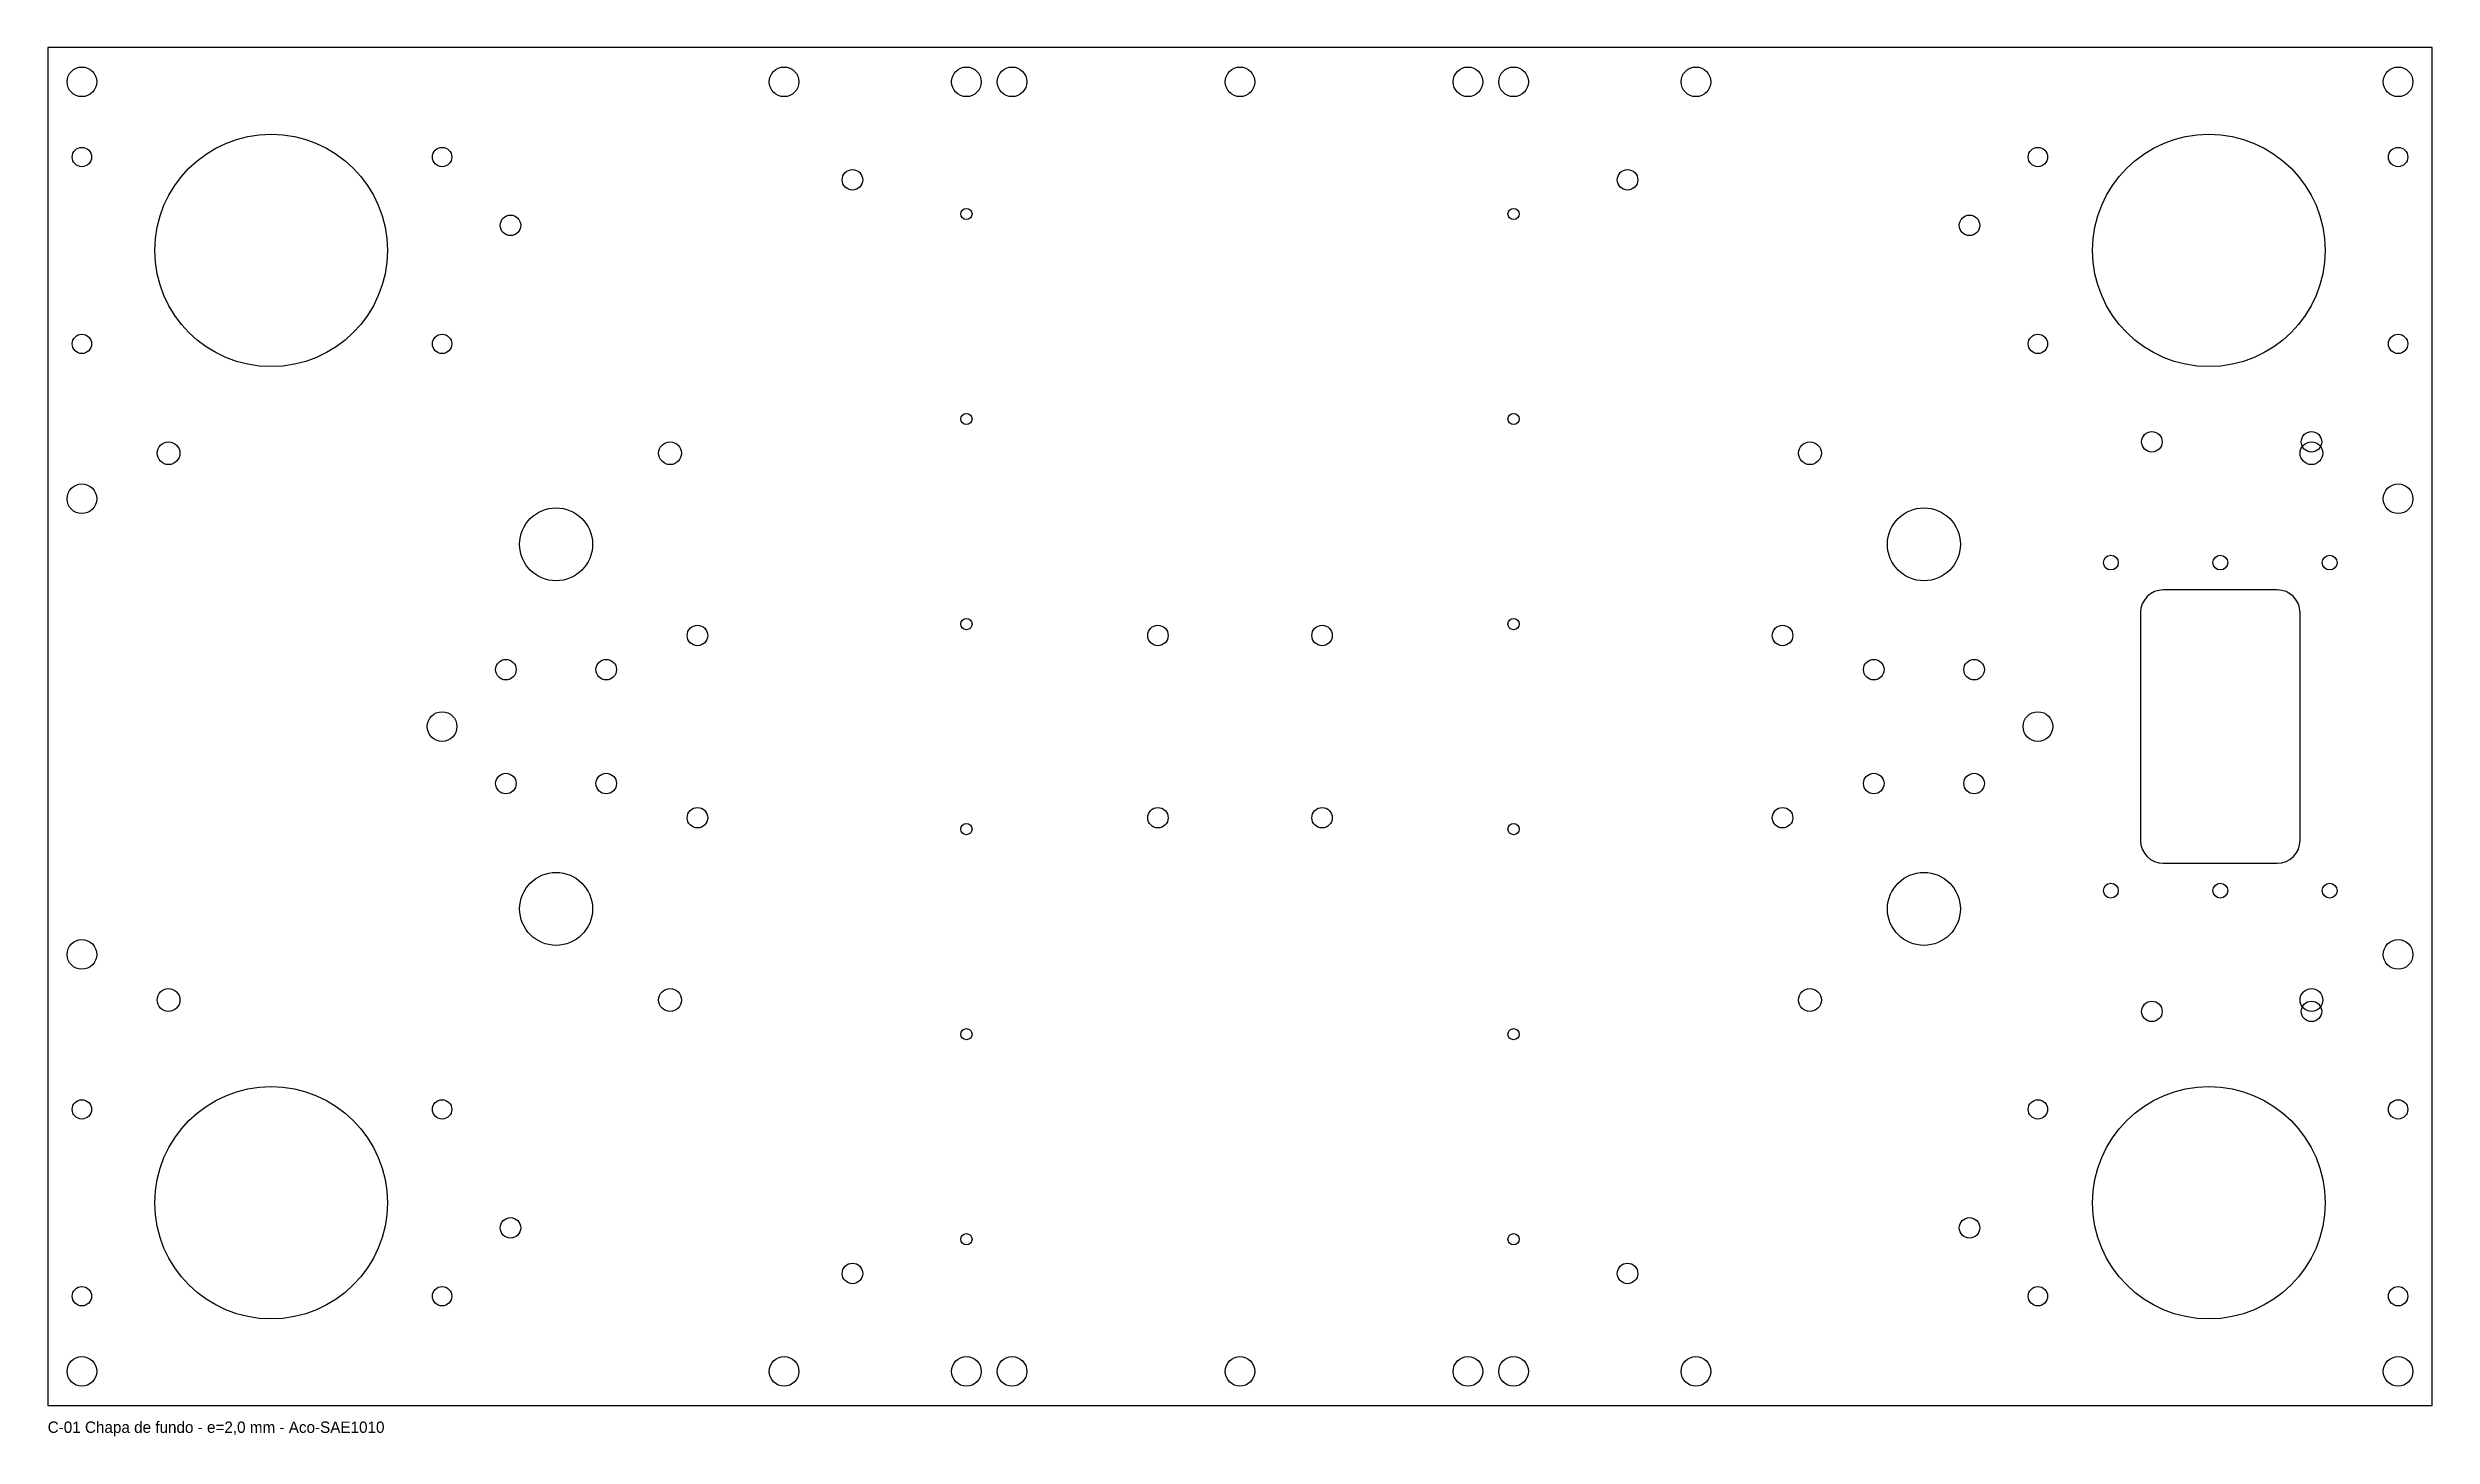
# Model space of a CAD drawing. Header units: millimetres. Extents: x 0 to 1046, y -14 to 596.
import ezdxf

# ---------------------------------------------------------------- set-up
doc = ezdxf.new("R2010")
doc.units = ezdxf.units.MM

msp = doc.modelspace()

# ---------------------------------------------------------------- linework, layer by layer
at = {"layer": 'CORTE'}
msp.add_lwpolyline([(0, 0), (1046, 0), (1046, 596), (0, 596)], close=True, dxfattribs=at)
at = {"layer": 'FUROS'}
msp.add_lwpolyline([(978, 238), (979.9509, 238.1921), (981.8268, 238.7612), (983.5557, 239.6853), (985.0711, 240.9289), (986.3147, 242.4443), (987.2388, 244.1732), (987.8079, 246.0491), (988, 248), (988, 348), (987.8079, 349.9509), (987.2388, 351.8268), (986.3147, 353.5557), (985.0711, 355.0711), (983.5557, 356.3147), (981.8268, 357.2388), (979.9509, 357.8079), (978, 358), (928, 358), (926.0491, 357.8079), (924.1732, 357.2388), (922.4443, 356.3147), (920.9289, 355.0711), (919.6853, 353.5557), (918.7612, 351.8268), (918.1921, 349.9509), (918, 348), (918, 248), (918.1921, 246.0491), (918.7612, 244.1732), (919.6853, 242.4443), (920.9289, 240.9289), (922.4443, 239.6853), (924.1732, 238.7612), (926.0491, 238.1921), (928, 238)], close=True, dxfattribs=at)
for centre, radius in [((15, 581), 6.5), ((323, 581), 6.5), ((403, 581), 6.5), ((423, 581), 6.5), ((523, 581), 6.5), ((623, 581), 6.5), ((643, 581), 6.5), ((723, 581), 6.5), ((1031, 581), 6.5), ((98, 507), 51), ((948, 507), 51), ((15, 548), 4.25), ((173, 548), 4.25), ((873, 548), 4.25), ((1031, 548), 4.25), ((353, 538), 4.5), ((693, 538), 4.5), ((403, 523), 2.45), ((643, 523), 2.45), ((203, 518), 4.5), ((843, 518), 4.5), ((15, 466), 4.25), ((173, 466), 4.25), ((873, 466), 4.25), ((1031, 466), 4.25), ((403, 433), 2.45), ((643, 433), 2.45), ((53, 418), 5), ((273, 418), 5), ((773, 418), 5), ((923, 423), 4.5), ((993, 418), 5), ((993, 423), 4.5), ((15, 398), 6.5), ((1031, 398), 6.5), ((223, 378), 16), ((823, 378), 16), ((905, 370), 3.25), ((953, 370), 3.25), ((1001, 370), 3.25), ((403, 343), 2.45), ((643, 343), 2.45), ((285, 338), 4.5), ((487, 338), 4.5), ((559, 338), 4.5), ((761, 338), 4.5), ((201, 323), 4.5), ((245, 323), 4.5), ((801, 323), 4.5), ((845, 323), 4.5), ((173, 298), 6.5), ((873, 298), 6.5), ((201, 273), 4.5), ((245, 273), 4.5), ((801, 273), 4.5), ((845, 273), 4.5), ((285, 258), 4.5), ((487, 258), 4.5), ((559, 258), 4.5), ((761, 258), 4.5), ((403, 253), 2.45), ((643, 253), 2.45), ((223, 218), 16), ((823, 218), 16), ((905, 226), 3.25), ((953, 226), 3.25), ((1001, 226), 3.25), ((15, 198), 6.5), ((1031, 198), 6.5), ((53, 178), 5), ((273, 178), 5), ((773, 178), 5), ((993, 178), 5), ((923, 173), 4.5), ((993, 173), 4.5), ((403, 163), 2.45), ((643, 163), 2.45), ((98, 89), 51), ((948, 89), 51), ((15, 130), 4.25), ((173, 130), 4.25), ((873, 130), 4.25), ((1031, 130), 4.25), ((203, 78), 4.5), ((403, 73), 2.45), ((643, 73), 2.45), ((843, 78), 4.5), ((353, 58), 4.5), ((693, 58), 4.5), ((15, 48), 4.25), ((173, 48), 4.25), ((873, 48), 4.25), ((1031, 48), 4.25), ((15, 15), 6.5), ((323, 15), 6.5), ((403, 15), 6.5), ((423, 15), 6.5), ((523, 15), 6.5), ((623, 15), 6.5), ((643, 15), 6.5), ((723, 15), 6.5), ((1031, 15), 6.5)]:
    msp.add_circle(centre, radius, dxfattribs=at)

# ---------------------------------------------------------------- texts
at = {"layer": 'GRAVAR-NAO'}
msp.add_text('C-01 Chapa de fundo - e=2,0 mm - Aco-SAE1010', height=5, dxfattribs=at).set_placement((0, -12))

doc.saveas('drawing.dxf')
